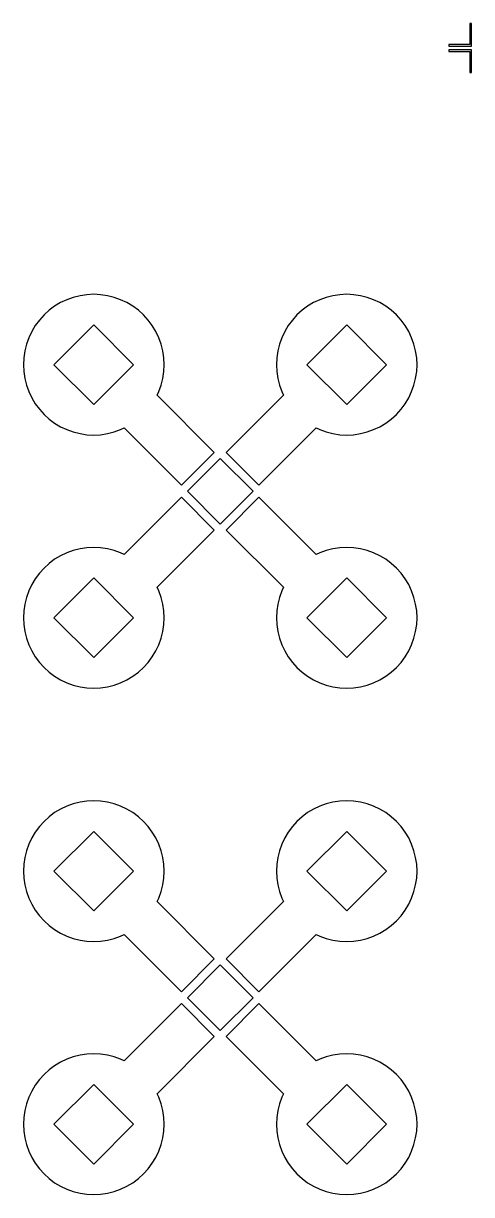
# Model space of a CAD drawing. Extents: x -73 to 181, y -8 to 80.
# Drawn here: x 38 to 53.94, y 38 to 79.62 of the extents above; entities that cross this region are included whole.
import ezdxf

# ---------------------------------------------------------------- set-up
doc = ezdxf.new("R2010")
doc.units = 0

msp = doc.modelspace()

# ---------------------------------------------------------------- linework, layer by layer
for p, q in [((53.9375, 79.625), (53.875, 79.625)), ((53.875, 79.625), (53.875, 78.875)), ((53.9375, 78.8125), (53.9375, 79.625)), ((53.875, 78.875), (53.125, 78.875)), ((53.125, 78.875), (53.125, 78.8125)), ((53.125, 78.8125), (53.9375, 78.8125)), ((53.9375, 78.6875), (53.125, 78.6875)), ((53.125, 78.6875), (53.125, 78.625)), ((53.9375, 77.875), (53.9375, 78.6875)), ((53.125, 78.625), (53.875, 78.625)), ((53.875, 78.625), (53.875, 77.875)), ((53.875, 77.875), (53.9375, 77.875)), ((40.0151, 69.9491), (39.7771, 69.8895)), ((40.2578, 69.9851), (40.0151, 69.9491)), ((40.5028, 69.9972), (40.2578, 69.9851)), ((40.7479, 69.9851), (40.5028, 69.9972)), ((40.9905, 69.9491), (40.7479, 69.9851)), ((41.2285, 69.8895), (40.9905, 69.9491)), ((49.0095, 69.9491), (48.7715, 69.8895)), ((49.2521, 69.9851), (49.0095, 69.9491)), ((49.4972, 69.9972), (49.2521, 69.9851)), ((49.7422, 69.9851), (49.4972, 69.9972)), ((49.9849, 69.9491), (49.7422, 69.9851)), ((50.2229, 69.8895), (49.9849, 69.9491)), ((39.1139, 69.5759), (38.9168, 69.4297)), ((39.3243, 69.702), (39.1139, 69.5759)), ((39.5461, 69.8069), (39.3243, 69.702)), ((39.7771, 69.8895), (39.5461, 69.8069)), ((41.4595, 69.8069), (41.2285, 69.8895)), ((41.6813, 69.702), (41.4595, 69.8069)), ((41.8917, 69.5759), (41.6813, 69.702)), ((42.0888, 69.4297), (41.8917, 69.5759)), ((48.1083, 69.5759), (47.9112, 69.4297)), ((48.3187, 69.702), (48.1083, 69.5759)), ((48.5405, 69.8069), (48.3187, 69.702)), ((48.7715, 69.8895), (48.5405, 69.8069)), ((50.4539, 69.8069), (50.2229, 69.8895)), ((50.6757, 69.702), (50.4539, 69.8069)), ((50.8861, 69.5759), (50.6757, 69.702)), ((51.0832, 69.4297), (50.8861, 69.5759)), ((38.735, 69.265), (38.5703, 69.0832)), ((38.9168, 69.4297), (38.735, 69.265)), ((42.2706, 69.265), (42.0888, 69.4297)), ((42.4353, 69.0832), (42.2706, 69.265)), ((47.7294, 69.265), (47.5647, 69.0832)), ((47.9112, 69.4297), (47.7294, 69.265)), ((51.265, 69.265), (51.0832, 69.4297)), ((51.4297, 69.0832), (51.265, 69.265)), ((38.4241, 68.8861), (38.298, 68.6757)), ((38.5703, 69.0832), (38.4241, 68.8861)), ((39.0886, 67.4972), (40.5028, 68.9114)), ((40.5028, 68.9114), (41.917, 67.4972)), ((42.5815, 68.8861), (42.4353, 69.0832)), ((42.7076, 68.6757), (42.5815, 68.8861)), ((47.4185, 68.8861), (47.2924, 68.6757)), ((47.5647, 69.0832), (47.4185, 68.8861)), ((48.083, 67.4972), (49.4972, 68.9114)), ((49.4972, 68.9114), (50.9114, 67.4972)), ((51.5759, 68.8861), (51.4297, 69.0832)), ((51.702, 68.6757), (51.5759, 68.8861)), ((38.1931, 68.4539), (38.1105, 68.2229)), ((38.298, 68.6757), (38.1931, 68.4539)), ((42.8125, 68.4539), (42.7076, 68.6757)), ((42.8952, 68.2229), (42.8125, 68.4539)), ((47.1875, 68.4539), (47.1048, 68.2229)), ((47.2924, 68.6757), (47.1875, 68.4539)), ((51.8069, 68.4539), (51.702, 68.6757)), ((51.8895, 68.2229), (51.8069, 68.4539)), ((38.0509, 67.9849), (38.0149, 67.7422)), ((38.1105, 68.2229), (38.0509, 67.9849)), ((42.9548, 67.9849), (42.8952, 68.2229)), ((42.9908, 67.7422), (42.9548, 67.9849)), ((47.0452, 67.9849), (47.0092, 67.7422)), ((47.1048, 68.2229), (47.0452, 67.9849)), ((51.9491, 67.9849), (51.8895, 68.2229)), ((51.9851, 67.7422), (51.9491, 67.9849)), ((38.0149, 67.7422), (38.0028, 67.4972)), ((38.0028, 67.4972), (38.0149, 67.2521)), ((40.5028, 66.083), (39.0886, 67.4972)), ((41.917, 67.4972), (40.5028, 66.083)), ((43.0028, 67.4972), (42.9908, 67.7422)), ((42.9908, 67.2521), (43.0028, 67.4972)), ((47.0092, 67.7422), (46.9972, 67.4972)), ((46.9972, 67.4972), (47.0092, 67.2521)), ((49.4972, 66.083), (48.083, 67.4972)), ((50.9114, 67.4972), (49.4972, 66.083)), ((51.9972, 67.4972), (51.9851, 67.7422)), ((51.9851, 67.2521), (51.9972, 67.4972)), ((38.0149, 67.2521), (38.0509, 67.0095)), ((42.9548, 67.0094), (42.9908, 67.2521)), ((47.0092, 67.2521), (47.0452, 67.0094)), ((51.9491, 67.0095), (51.9851, 67.2521)), ((38.0509, 67.0095), (38.1105, 66.7715)), ((38.1105, 66.7715), (38.1931, 66.5405)), ((42.8125, 66.5405), (42.8952, 66.7715)), ((42.8952, 66.7715), (42.9548, 67.0094)), ((47.0452, 67.0094), (47.1048, 66.7715)), ((47.1048, 66.7715), (47.1875, 66.5405)), ((51.8069, 66.5405), (51.8895, 66.7715)), ((51.8895, 66.7715), (51.9491, 67.0095)), ((38.1931, 66.5405), (38.298, 66.3187)), ((38.298, 66.3187), (38.4241, 66.1083)), ((42.7527, 66.414), (42.8125, 66.5405)), ((44.7879, 64.3788), (42.7527, 66.414)), ((47.2473, 66.414), (45.2121, 64.3788)), ((47.1875, 66.5405), (47.2473, 66.414)), ((51.5759, 66.1083), (51.702, 66.3187)), ((51.702, 66.3187), (51.8069, 66.5405)), ((38.4241, 66.1083), (38.5703, 65.9112)), ((38.5703, 65.9112), (38.735, 65.7294)), ((51.265, 65.7294), (51.4297, 65.9112)), ((51.4297, 65.9112), (51.5759, 66.1083)), ((38.735, 65.7294), (38.9168, 65.5647)), ((38.9168, 65.5647), (39.1139, 65.4185)), ((39.1139, 65.4185), (39.3243, 65.2924)), ((50.6757, 65.2924), (50.8861, 65.4185)), ((50.8861, 65.4185), (51.0832, 65.5647)), ((51.0832, 65.5647), (51.265, 65.7294)), ((39.3243, 65.2924), (39.5461, 65.1875)), ((39.5461, 65.1875), (39.7771, 65.1048)), ((39.7771, 65.1048), (40.0151, 65.0452)), ((40.0151, 65.0452), (40.2578, 65.0092)), ((40.2578, 65.0092), (40.5028, 64.9972)), ((40.5028, 64.9972), (40.7479, 65.0092)), ((40.7479, 65.0092), (40.9906, 65.0452)), ((40.9906, 65.0452), (41.2285, 65.1048)), ((41.2285, 65.1048), (41.4595, 65.1875)), ((41.4595, 65.1875), (41.586, 65.2473)), ((41.586, 65.2473), (43.6212, 63.2121)), ((46.3788, 63.2121), (48.414, 65.2473)), ((48.414, 65.2473), (48.5405, 65.1875)), ((48.5405, 65.1875), (48.7715, 65.1048)), ((48.7715, 65.1048), (49.0094, 65.0452)), ((49.0094, 65.0452), (49.2521, 65.0092)), ((49.2521, 65.0092), (49.4972, 64.9972)), ((49.4972, 64.9972), (49.7422, 65.0092)), ((49.7422, 65.0092), (49.9849, 65.0452)), ((49.9849, 65.0452), (50.2229, 65.1048)), ((50.2229, 65.1048), (50.4539, 65.1875)), ((50.4539, 65.1875), (50.6757, 65.2924)), ((43.6212, 63.2121), (44.7879, 64.3788)), ((45, 64.1667), (43.8333, 63)), ((46.1667, 63), (45, 64.1667)), ((45.2121, 64.3788), (46.3788, 63.2121)), ((43.8333, 63), (45, 61.8333)), ((45, 61.8333), (46.1667, 63)), ((43.6212, 62.7879), (41.586, 60.7527)), ((44.7879, 61.6212), (43.6212, 62.7879)), ((46.3788, 62.7879), (45.2121, 61.6212)), ((48.414, 60.7527), (46.3788, 62.7879)), ((42.7527, 59.586), (44.7879, 61.6212)), ((45.2121, 61.6212), (47.2473, 59.586)), ((39.5461, 60.8125), (39.3243, 60.7076)), ((39.7771, 60.8952), (39.5461, 60.8125)), ((40.0151, 60.9548), (39.7771, 60.8952)), ((40.2578, 60.9908), (40.0151, 60.9548)), ((40.5028, 61.0028), (40.2578, 60.9908)), ((40.7479, 60.9908), (40.5028, 61.0028)), ((40.9906, 60.9548), (40.7479, 60.9908)), ((41.2285, 60.8952), (40.9906, 60.9548)), ((41.4595, 60.8125), (41.2285, 60.8952)), ((41.586, 60.7527), (41.4595, 60.8125)), ((48.5405, 60.8125), (48.414, 60.7527)), ((48.7715, 60.8952), (48.5405, 60.8125)), ((49.0094, 60.9548), (48.7715, 60.8952)), ((49.2521, 60.9908), (49.0094, 60.9548)), ((49.4972, 61.0028), (49.2521, 60.9908)), ((49.7422, 60.9908), (49.4972, 61.0028)), ((49.9849, 60.9548), (49.7422, 60.9908)), ((50.2229, 60.8952), (49.9849, 60.9548)), ((50.4539, 60.8125), (50.2229, 60.8952)), ((50.6757, 60.7076), (50.4539, 60.8125)), ((38.9168, 60.4353), (38.735, 60.2706)), ((39.1139, 60.5815), (38.9168, 60.4353)), ((39.3243, 60.7076), (39.1139, 60.5815)), ((50.8861, 60.5815), (50.6757, 60.7076)), ((51.0832, 60.4353), (50.8861, 60.5815)), ((51.265, 60.2706), (51.0832, 60.4353)), ((38.5703, 60.0888), (38.4241, 59.8917)), ((38.735, 60.2706), (38.5703, 60.0888)), ((51.4297, 60.0888), (51.265, 60.2706)), ((51.5759, 59.8917), (51.4297, 60.0888)), ((38.298, 59.6813), (38.1931, 59.4595)), ((38.4241, 59.8917), (38.298, 59.6813)), ((39.0886, 58.5028), (40.5028, 59.917)), ((40.5028, 59.917), (41.917, 58.5028)), ((42.8125, 59.4595), (42.7527, 59.586)), ((47.2473, 59.586), (47.1875, 59.4595)), ((48.083, 58.5028), (49.4972, 59.917)), ((49.4972, 59.917), (50.9114, 58.5028)), ((51.702, 59.6813), (51.5759, 59.8917)), ((51.8069, 59.4595), (51.702, 59.6813)), ((38.1105, 59.2285), (38.0509, 58.9905)), ((38.1931, 59.4595), (38.1105, 59.2285)), ((42.8952, 59.2285), (42.8125, 59.4595)), ((42.9548, 58.9906), (42.8952, 59.2285)), ((47.1048, 59.2285), (47.0452, 58.9906)), ((47.1875, 59.4595), (47.1048, 59.2285)), ((51.8895, 59.2285), (51.8069, 59.4595)), ((51.9491, 58.9905), (51.8895, 59.2285)), ((38.0149, 58.7479), (38.0028, 58.5028)), ((38.0509, 58.9905), (38.0149, 58.7479)), ((42.9908, 58.7479), (42.9548, 58.9906)), ((43.0028, 58.5028), (42.9908, 58.7479)), ((47.0092, 58.7479), (46.9972, 58.5028)), ((47.0452, 58.9906), (47.0092, 58.7479)), ((51.9851, 58.7479), (51.9491, 58.9905)), ((51.9972, 58.5028), (51.9851, 58.7479)), ((38.0028, 58.5028), (38.0149, 58.2578)), ((40.5028, 57.0886), (39.0886, 58.5028)), ((41.917, 58.5028), (40.5028, 57.0886)), ((42.9908, 58.2578), (43.0028, 58.5028)), ((46.9972, 58.5028), (47.0092, 58.2578)), ((49.4972, 57.0886), (48.083, 58.5028)), ((50.9114, 58.5028), (49.4972, 57.0886)), ((51.9851, 58.2578), (51.9972, 58.5028)), ((38.0149, 58.2578), (38.0509, 58.0151)), ((38.0509, 58.0151), (38.1105, 57.7771)), ((42.8952, 57.7771), (42.9548, 58.0151)), ((42.9548, 58.0151), (42.9908, 58.2578)), ((47.0092, 58.2578), (47.0452, 58.0151)), ((47.0452, 58.0151), (47.1048, 57.7771)), ((51.8895, 57.7771), (51.9491, 58.0151)), ((51.9491, 58.0151), (51.9851, 58.2578)), ((38.1105, 57.7771), (38.1931, 57.5461)), ((38.1931, 57.5461), (38.298, 57.3243)), ((42.7076, 57.3243), (42.8125, 57.5461)), ((42.8125, 57.5461), (42.8952, 57.7771)), ((47.1048, 57.7771), (47.1875, 57.5461)), ((47.1875, 57.5461), (47.2924, 57.3243)), ((51.702, 57.3243), (51.8069, 57.5461)), ((51.8069, 57.5461), (51.8895, 57.7771)), ((38.298, 57.3243), (38.4241, 57.1139)), ((38.4241, 57.1139), (38.5703, 56.9168)), ((42.4353, 56.9168), (42.5815, 57.1139)), ((42.5815, 57.1139), (42.7076, 57.3243)), ((47.2924, 57.3243), (47.4185, 57.1139)), ((47.4185, 57.1139), (47.5647, 56.9168)), ((51.4297, 56.9168), (51.5759, 57.1139)), ((51.5759, 57.1139), (51.702, 57.3243)), ((38.5703, 56.9168), (38.735, 56.735)), ((38.735, 56.735), (38.9168, 56.5703)), ((42.0888, 56.5703), (42.2706, 56.735)), ((42.2706, 56.735), (42.4353, 56.9168)), ((47.5647, 56.9168), (47.7294, 56.735)), ((47.7294, 56.735), (47.9112, 56.5703)), ((51.0832, 56.5703), (51.265, 56.735)), ((51.265, 56.735), (51.4297, 56.9168)), ((38.9168, 56.5703), (39.1139, 56.4241)), ((39.1139, 56.4241), (39.3243, 56.298)), ((39.3243, 56.298), (39.5461, 56.1931)), ((39.5461, 56.1931), (39.7771, 56.1105)), ((41.2285, 56.1105), (41.4595, 56.1931)), ((41.4595, 56.1931), (41.6813, 56.298)), ((41.6813, 56.298), (41.8917, 56.4241)), ((41.8917, 56.4241), (42.0888, 56.5703)), ((47.9112, 56.5703), (48.1083, 56.4241)), ((48.1083, 56.4241), (48.3187, 56.298)), ((48.3187, 56.298), (48.5405, 56.1931)), ((48.5405, 56.1931), (48.7715, 56.1105)), ((50.2229, 56.1105), (50.4539, 56.1931)), ((50.4539, 56.1931), (50.6757, 56.298)), ((50.6757, 56.298), (50.8861, 56.4241)), ((50.8861, 56.4241), (51.0832, 56.5703)), ((39.7771, 56.1105), (40.0151, 56.0509)), ((40.0151, 56.0509), (40.2578, 56.0149)), ((40.2578, 56.0149), (40.5028, 56.0028)), ((40.5028, 56.0028), (40.7479, 56.0149)), ((40.7479, 56.0149), (40.9905, 56.0509)), ((40.9905, 56.0509), (41.2285, 56.1105)), ((48.7715, 56.1105), (49.0095, 56.0509)), ((49.0095, 56.0509), (49.2521, 56.0149)), ((49.2521, 56.0149), (49.4972, 56.0028)), ((49.4972, 56.0028), (49.7422, 56.0149)), ((49.7422, 56.0149), (49.9849, 56.0509)), ((49.9849, 56.0509), (50.2229, 56.1105)), ((39.3243, 51.702), (39.1139, 51.5759)), ((39.5461, 51.8069), (39.3243, 51.702)), ((39.7771, 51.8895), (39.5461, 51.8069)), ((40.0151, 51.9491), (39.7771, 51.8895)), ((40.2578, 51.9851), (40.0151, 51.9491)), ((40.5028, 51.9972), (40.2578, 51.9851)), ((40.7479, 51.9851), (40.5028, 51.9972)), ((40.9905, 51.9491), (40.7479, 51.9851)), ((41.2285, 51.8895), (40.9905, 51.9491)), ((41.4595, 51.8069), (41.2285, 51.8895)), ((41.6813, 51.702), (41.4595, 51.8069)), ((41.8917, 51.5759), (41.6813, 51.702)), ((48.3187, 51.702), (48.1083, 51.5759)), ((48.5405, 51.8069), (48.3187, 51.702)), ((48.7715, 51.8895), (48.5405, 51.8069)), ((49.0095, 51.9491), (48.7715, 51.8895)), ((49.2521, 51.9851), (49.0095, 51.9491)), ((49.4972, 51.9972), (49.2521, 51.9851)), ((49.7422, 51.9851), (49.4972, 51.9972)), ((49.9849, 51.9491), (49.7422, 51.9851)), ((50.2229, 51.8895), (49.9849, 51.9491)), ((50.4539, 51.8069), (50.2229, 51.8895)), ((50.6757, 51.702), (50.4539, 51.8069)), ((50.8861, 51.5759), (50.6757, 51.702)), ((38.735, 51.265), (38.5703, 51.0832)), ((38.9168, 51.4297), (38.735, 51.265)), ((39.1139, 51.5759), (38.9168, 51.4297)), ((42.0888, 51.4297), (41.8917, 51.5759)), ((42.2706, 51.265), (42.0888, 51.4297)), ((42.4353, 51.0832), (42.2706, 51.265)), ((47.7294, 51.265), (47.5647, 51.0832)), ((47.9112, 51.4297), (47.7294, 51.265)), ((48.1083, 51.5759), (47.9112, 51.4297)), ((51.0832, 51.4297), (50.8861, 51.5759)), ((51.265, 51.265), (51.0832, 51.4297)), ((51.4297, 51.0832), (51.265, 51.265)), ((38.4241, 50.8861), (38.298, 50.6757)), ((38.5703, 51.0832), (38.4241, 50.8861)), ((39.0886, 49.4972), (40.5028, 50.9114)), ((40.5028, 50.9114), (41.917, 49.4972)), ((42.5815, 50.8861), (42.4353, 51.0832)), ((42.7076, 50.6757), (42.5815, 50.8861)), ((47.4185, 50.8861), (47.2924, 50.6757)), ((47.5647, 51.0832), (47.4185, 50.8861)), ((48.083, 49.4972), (49.4972, 50.9114)), ((49.4972, 50.9114), (50.9114, 49.4972)), ((51.5759, 50.8861), (51.4297, 51.0832)), ((51.702, 50.6757), (51.5759, 50.8861)), ((38.1931, 50.4539), (38.1105, 50.2229)), ((38.298, 50.6757), (38.1931, 50.4539)), ((42.8125, 50.4539), (42.7076, 50.6757)), ((42.8952, 50.2229), (42.8125, 50.4539)), ((47.1875, 50.4539), (47.1048, 50.2229)), ((47.2924, 50.6757), (47.1875, 50.4539)), ((51.8069, 50.4539), (51.702, 50.6757)), ((51.8895, 50.2229), (51.8069, 50.4539)), ((38.0509, 49.9849), (38.0149, 49.7422)), ((38.1105, 50.2229), (38.0509, 49.9849)), ((42.9548, 49.9849), (42.8952, 50.2229)), ((42.9908, 49.7422), (42.9548, 49.9849)), ((47.0452, 49.9849), (47.0092, 49.7422)), ((47.1048, 50.2229), (47.0452, 49.9849)), ((51.9491, 49.9849), (51.8895, 50.2229)), ((51.9851, 49.7422), (51.9491, 49.9849)), ((38.0149, 49.7422), (38.0028, 49.4972)), ((43.0028, 49.4972), (42.9908, 49.7422)), ((47.0092, 49.7422), (46.9972, 49.4972)), ((51.9972, 49.4972), (51.9851, 49.7422)), ((38.0028, 49.4972), (38.0149, 49.2521)), ((38.0149, 49.2521), (38.0509, 49.0095)), ((40.5028, 48.083), (39.0886, 49.4972)), ((41.917, 49.4972), (40.5028, 48.083)), ((42.9548, 49.0094), (42.9908, 49.2521)), ((42.9908, 49.2521), (43.0028, 49.4972)), ((46.9972, 49.4972), (47.0092, 49.2521)), ((47.0092, 49.2521), (47.0452, 49.0094)), ((49.4972, 48.083), (48.083, 49.4972)), ((50.9114, 49.4972), (49.4972, 48.083)), ((51.9491, 49.0095), (51.9851, 49.2521)), ((51.9851, 49.2521), (51.9972, 49.4972)), ((38.0509, 49.0095), (38.1105, 48.7715)), ((38.1105, 48.7715), (38.1931, 48.5405)), ((42.8125, 48.5405), (42.8952, 48.7715)), ((42.8952, 48.7715), (42.9548, 49.0094)), ((47.0452, 49.0094), (47.1048, 48.7715)), ((47.1048, 48.7715), (47.1875, 48.5405)), ((51.8069, 48.5405), (51.8895, 48.7715)), ((51.8895, 48.7715), (51.9491, 49.0095)), ((38.1931, 48.5405), (38.298, 48.3187)), ((38.298, 48.3187), (38.4241, 48.1083)), ((42.7527, 48.414), (42.8125, 48.5405)), ((44.7879, 46.3788), (42.7527, 48.414)), ((47.2473, 48.414), (45.2121, 46.3788)), ((47.1875, 48.5405), (47.2473, 48.414)), ((51.5759, 48.1083), (51.702, 48.3187)), ((51.702, 48.3187), (51.8069, 48.5405)), ((38.4241, 48.1083), (38.5703, 47.9112)), ((38.5703, 47.9112), (38.735, 47.7294)), ((51.265, 47.7294), (51.4297, 47.9112)), ((51.4297, 47.9112), (51.5759, 48.1083)), ((38.735, 47.7294), (38.9168, 47.5647)), ((38.9168, 47.5647), (39.1139, 47.4185)), ((50.8861, 47.4185), (51.0832, 47.5647)), ((51.0832, 47.5647), (51.265, 47.7294)), ((39.1139, 47.4185), (39.3243, 47.2924)), ((39.3243, 47.2924), (39.5461, 47.1875)), ((39.5461, 47.1875), (39.7771, 47.1048)), ((39.7771, 47.1048), (40.0151, 47.0452)), ((40.0151, 47.0452), (40.2578, 47.0092)), ((40.7479, 47.0092), (40.9906, 47.0452)), ((40.9906, 47.0452), (41.2285, 47.1048)), ((41.2285, 47.1048), (41.4595, 47.1875)), ((41.4595, 47.1875), (41.586, 47.2473)), ((41.586, 47.2473), (43.6212, 45.2121)), ((46.3788, 45.2121), (48.414, 47.2473)), ((48.414, 47.2473), (48.5405, 47.1875)), ((48.5405, 47.1875), (48.7715, 47.1048)), ((48.7715, 47.1048), (49.0094, 47.0452)), ((49.0094, 47.0452), (49.2521, 47.0092)), ((49.7422, 47.0092), (49.9849, 47.0452)), ((49.9849, 47.0452), (50.2229, 47.1048)), ((50.2229, 47.1048), (50.4539, 47.1875)), ((50.4539, 47.1875), (50.6757, 47.2924)), ((50.6757, 47.2924), (50.8861, 47.4185)), ((40.2578, 47.0092), (40.5028, 46.9972)), ((40.5028, 46.9972), (40.7479, 47.0092)), ((49.2521, 47.0092), (49.4972, 46.9972)), ((49.4972, 46.9972), (49.7422, 47.0092)), ((43.6212, 45.2121), (44.7879, 46.3788)), ((45.2121, 46.3788), (46.3788, 45.2121)), ((45, 46.1667), (43.8333, 45)), ((46.1667, 45), (45, 46.1667)), ((43.8333, 45), (45, 43.8333)), ((45, 43.8333), (46.1667, 45)), ((43.6212, 44.7879), (41.586, 42.7527)), ((44.7879, 43.6212), (43.6212, 44.7879)), ((46.3788, 44.7879), (45.2121, 43.6212)), ((48.414, 42.7527), (46.3788, 44.7879)), ((42.7527, 41.586), (44.7879, 43.6212)), ((45.2121, 43.6212), (47.2473, 41.586)), ((39.7771, 42.8952), (39.5461, 42.8125)), ((40.0151, 42.9548), (39.7771, 42.8952)), ((40.2578, 42.9908), (40.0151, 42.9548)), ((40.5028, 43.0028), (40.2578, 42.9908)), ((40.7479, 42.9908), (40.5028, 43.0028)), ((40.9906, 42.9548), (40.7479, 42.9908)), ((41.2285, 42.8952), (40.9906, 42.9548)), ((41.4595, 42.8125), (41.2285, 42.8952)), ((48.7715, 42.8952), (48.5405, 42.8125)), ((49.0094, 42.9548), (48.7715, 42.8952)), ((49.2521, 42.9908), (49.0094, 42.9548)), ((49.4972, 43.0028), (49.2521, 42.9908)), ((49.7422, 42.9908), (49.4972, 43.0028)), ((49.9849, 42.9548), (49.7422, 42.9908)), ((50.2229, 42.8952), (49.9849, 42.9548)), ((50.4539, 42.8125), (50.2229, 42.8952)), ((39.1139, 42.5815), (38.9168, 42.4353)), ((39.3243, 42.7076), (39.1139, 42.5815)), ((39.5461, 42.8125), (39.3243, 42.7076)), ((41.586, 42.7527), (41.4595, 42.8125)), ((48.5405, 42.8125), (48.414, 42.7527)), ((50.6757, 42.7076), (50.4539, 42.8125)), ((50.8861, 42.5815), (50.6757, 42.7076)), ((51.0832, 42.4353), (50.8861, 42.5815)), ((38.5703, 42.0888), (38.4241, 41.8917)), ((38.735, 42.2706), (38.5703, 42.0888)), ((38.9168, 42.4353), (38.735, 42.2706)), ((51.265, 42.2706), (51.0832, 42.4353)), ((51.4297, 42.0888), (51.265, 42.2706)), ((51.5759, 41.8917), (51.4297, 42.0888)), ((38.298, 41.6813), (38.1931, 41.4595)), ((38.4241, 41.8917), (38.298, 41.6813)), ((39.0886, 40.5028), (40.5028, 41.917)), ((40.5028, 41.917), (41.917, 40.5028)), ((48.083, 40.5028), (49.4972, 41.917)), ((49.4972, 41.917), (50.9114, 40.5028)), ((51.702, 41.6813), (51.5759, 41.8917)), ((51.8069, 41.4595), (51.702, 41.6813)), ((38.1105, 41.2285), (38.0509, 40.9905)), ((38.1931, 41.4595), (38.1105, 41.2285)), ((42.8125, 41.4595), (42.7527, 41.586)), ((42.8952, 41.2285), (42.8125, 41.4595)), ((42.9548, 40.9906), (42.8952, 41.2285)), ((47.1048, 41.2285), (47.0452, 40.9906)), ((47.1875, 41.4595), (47.1048, 41.2285)), ((47.2473, 41.586), (47.1875, 41.4595)), ((51.8895, 41.2285), (51.8069, 41.4595)), ((51.9491, 40.9905), (51.8895, 41.2285)), ((38.0509, 40.9905), (38.0149, 40.7479)), ((42.9908, 40.7479), (42.9548, 40.9906)), ((47.0452, 40.9906), (47.0092, 40.7479)), ((51.9851, 40.7479), (51.9491, 40.9905)), ((38.0149, 40.7479), (38.0028, 40.5028)), ((38.0028, 40.5028), (38.0149, 40.2578)), ((40.5028, 39.0886), (39.0886, 40.5028)), ((41.917, 40.5028), (40.5028, 39.0886)), ((43.0028, 40.5028), (42.9908, 40.7479)), ((42.9908, 40.2578), (43.0028, 40.5028)), ((47.0092, 40.7479), (46.9972, 40.5028)), ((46.9972, 40.5028), (47.0092, 40.2578)), ((49.4972, 39.0886), (48.083, 40.5028)), ((50.9114, 40.5028), (49.4972, 39.0886)), ((51.9972, 40.5028), (51.9851, 40.7479)), ((51.9851, 40.2578), (51.9972, 40.5028)), ((38.0149, 40.2578), (38.0509, 40.0151)), ((38.0509, 40.0151), (38.1105, 39.7771)), ((42.8952, 39.7771), (42.9548, 40.0151)), ((42.9548, 40.0151), (42.9908, 40.2578)), ((47.0092, 40.2578), (47.0452, 40.0151)), ((47.0452, 40.0151), (47.1048, 39.7771)), ((51.8895, 39.7771), (51.9491, 40.0151)), ((51.9491, 40.0151), (51.9851, 40.2578)), ((38.1105, 39.7771), (38.1931, 39.5461)), ((38.1931, 39.5461), (38.298, 39.3243)), ((42.7076, 39.3243), (42.8125, 39.5461)), ((42.8125, 39.5461), (42.8952, 39.7771)), ((47.1048, 39.7771), (47.1875, 39.5461)), ((47.1875, 39.5461), (47.2924, 39.3243)), ((51.702, 39.3243), (51.8069, 39.5461)), ((51.8069, 39.5461), (51.8895, 39.7771)), ((38.298, 39.3243), (38.4241, 39.1139)), ((42.5815, 39.1139), (42.7076, 39.3243)), ((47.2924, 39.3243), (47.4185, 39.1139)), ((51.5759, 39.1139), (51.702, 39.3243)), ((38.4241, 39.1139), (38.5703, 38.9168)), ((38.5703, 38.9168), (38.735, 38.735)), ((38.735, 38.735), (38.9168, 38.5703)), ((42.0888, 38.5703), (42.2706, 38.735)), ((42.2706, 38.735), (42.4353, 38.9168)), ((42.4353, 38.9168), (42.5815, 39.1139)), ((47.4185, 39.1139), (47.5647, 38.9168)), ((47.5647, 38.9168), (47.7294, 38.735)), ((47.7294, 38.735), (47.9112, 38.5703)), ((51.0832, 38.5703), (51.265, 38.735)), ((51.265, 38.735), (51.4297, 38.9168)), ((51.4297, 38.9168), (51.5759, 39.1139)), ((38.9168, 38.5703), (39.1139, 38.4241)), ((39.1139, 38.4241), (39.3243, 38.298)), ((39.3243, 38.298), (39.5461, 38.1931)), ((41.4595, 38.1931), (41.6813, 38.298)), ((41.6813, 38.298), (41.8917, 38.4241)), ((41.8917, 38.4241), (42.0888, 38.5703)), ((47.9112, 38.5703), (48.1083, 38.4241)), ((48.1083, 38.4241), (48.3187, 38.298)), ((48.3187, 38.298), (48.5405, 38.1931)), ((50.4539, 38.1931), (50.6757, 38.298)), ((50.6757, 38.298), (50.8861, 38.4241)), ((50.8861, 38.4241), (51.0832, 38.5703)), ((39.5461, 38.1931), (39.7771, 38.1105)), ((39.7771, 38.1105), (40.0151, 38.0509)), ((40.0151, 38.0509), (40.2578, 38.0149)), ((40.2578, 38.0149), (40.5028, 38.0028)), ((40.5028, 38.0028), (40.7479, 38.0149)), ((40.7479, 38.0149), (40.9905, 38.0509)), ((40.9905, 38.0509), (41.2285, 38.1105)), ((41.2285, 38.1105), (41.4595, 38.1931)), ((48.5405, 38.1931), (48.7715, 38.1105)), ((48.7715, 38.1105), (49.0095, 38.0509)), ((49.0095, 38.0509), (49.2521, 38.0149)), ((49.2521, 38.0149), (49.4972, 38.0028)), ((49.4972, 38.0028), (49.7422, 38.0149)), ((49.7422, 38.0149), (49.9849, 38.0509)), ((49.9849, 38.0509), (50.2229, 38.1105)), ((50.2229, 38.1105), (50.4539, 38.1931))]:
    msp.add_line(p, q)

doc.saveas('drawing.dxf')
